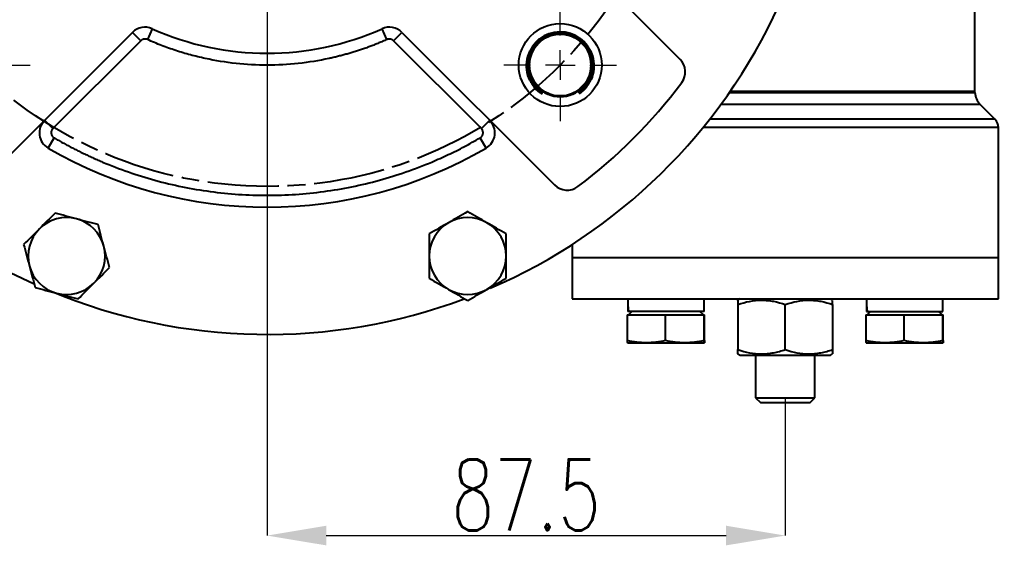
# Model space of a CAD drawing. Header units: millimetres. Extents: x 2384 to 4064, y 886 to 2074.
# Drawn here: x 3359.7 to 3525, y 1434.7 to 1523.6 of the extents above; entities that cross this region are included whole.
import ezdxf

# ---------------------------------------------------------------- set-up
doc = ezdxf.new("R2010")
doc.units = ezdxf.units.MM
doc.linetypes.add('AM_ISO08W050', pattern=[18, 12, -1.5, 3, -1.5])
for name, color, linetype, lineweight in [('10', 7, 'Continuous', 0), ('AM_5', 3, 'Continuous', 25), ('AM_7', 4, 'AM_ISO08W050', 25), ('粗实线', 7, 'Continuous', 40)]:
    doc.layers.add(name, color=color, linetype=linetype, lineweight=lineweight)
doc.styles.add('SLDTEXTSTYLE1', font='txt.shx', dxfattribs={"width": 0.7, "bigfont": 'gbcbig.shx'})
doc.dimstyles.new('SLDDIMSTYLE12$0', dxfattribs={"dimtxt": 12, "dimasz": 10, "dimexe": 0, "dimexo": 0.0625, "dimgap": 0.875, "dimtad": 1, "dimdec": 1, "dimlfac": 1.8, "dimrnd": 1e-09, "dimzin": 12, "dimdsep": 46, "dimtxsty": 'SLDTEXTSTYLE1', "dimcen": 0.09, "dimdle": 8.16, "dimclrd": 3, "dimclre": 3, "dimadec": 0, "dimazin": 3, "dimtfac": 1, "dimtdec": 1, "dimtofl": 0, "dimtmove": 0, "dimatfit": 3, "dimfxl": 0, "dimfrac": 2, "dimtolj": 1, "dimlwd": 5, "dimlwe": 5, "dimarcsym": 0})

# ---------------------------------------------------------------- blocks, each defined once
blk = doc.blocks.new('SW_CENTERMARKSYMBOL_2')
at = {"layer": '10', "color": 0}
for p, q in [((0, 1), (0, 1.9)), ((0, 0), (0, 0.5)), ((-1, 0), (-1.9, 0)), ((0, 0), (-0.5, 0)), ((0, 0), (0, -0.5)), ((0, 0), (0.5, 0)), ((1, 0), (1.9, 0)), ((0, -1), (0, -1.9))]:
    blk.add_line(p, q, dxfattribs=at)
blk = doc.blocks.new('SW_CENTERMARKSYMBOL_3')
at = {"layer": '10', "color": 0}
for p, q in [((0, 1), (0, 1.9)), ((0, 0), (0, 0.5)), ((-1, 0), (-1.9, 0)), ((0, 0), (-0.5, 0)), ((0, 0), (0, -0.5)), ((0, 0), (0.5, 0)), ((1, 0), (1.9, 0)), ((0, -1), (0, -1.9))]:
    blk.add_line(p, q, dxfattribs=at)
blk = doc.blocks.new('*D64')
at = {"layer": 'AM_5', "color": 3, "lineweight": 5, "transparency": 16777216}
blk.add_line((3401.49, 1565.3), (3401.49, 1436.38), dxfattribs=at)
at = {"layer": 'AM_5', "color": 3, "linetype": 'Continuous', "lineweight": 5, "transparency": 16777216}
for p, q in [((3488.99, 1459.61), (3488.99, 1436.38)), ((3411.49, 1436.38), (3478.99, 1436.38))]:
    blk.add_line(p, q, dxfattribs=at)
at = {"layer": 'AM_5', "color": 3, "transparency": 16777216}
for points in [[(3411.49, 1438.05), (3411.49, 1434.72), (3401.49, 1436.38)], [(3478.99, 1438.05), (3478.99, 1434.72), (3488.99, 1436.38)]]:
    blk.add_solid(points, dxfattribs=at)
at = {"layer": 'Defpoints', "color": 0, "transparency": 16777216}
for p in [(3401.49, 1565.36), (3488.99, 1459.68), (3488.99, 1436.38)]:
    blk.add_point(p, dxfattribs=at)
at = {"layer": 'AM_5', "color": 0, "transparency": 16777216, "insert": (3445.24, 1443.26), "char_height": 12, "attachment_point": 5, "style": 'SLDTEXTSTYLE1'}
blk.add_mtext('\\A1;87.5', dxfattribs=at)
blk = doc.blocks.new('*U46')
at = {"layer": '粗实线', "linetype": 'ByBlock'}
blk.add_circle((-0.13, 0.01), 5.28, dxfattribs=at)
at = {"layer": '粗实线', "color": 3, "linetype": 'ByBlock'}
blk.add_arc((-0.22, 0), 5.63, 213.5886, 147.8405, dxfattribs=at)
blk = doc.blocks.new('*U48')
at = {"layer": '粗实线', "color": 0, "linetype": 'ByBlock', "lineweight": -2, "transparency": 16777216}
for p, rotation in [((19428.46, 6019.5), 270), ((19527.33, 6019.64), 180), ((19527.47, 5920.77), 90.00000000000001)]:
    blk.add_blockref('*U46', p, dxfattribs=dict(at, rotation=rotation))
blk.add_blockref('*U46', (19428.6, 5920.63), dxfattribs=at)

msp = doc.modelspace()

# ---------------------------------------------------------------- linework, layer by layer
at = {"color": 7, "linetype": 'Continuous', "lineweight": 25}
for p, q in [((3520.994, 1511.464), (3520.994, 1619.107)), ((3445.463, 1542.607), (3471.244, 1516.825)), ((3378.736, 1521.394), (3352.954, 1495.612)), ((3378.736, 1521.394), (3380.15, 1519.979)), ((3382.083, 1522.01), (3381.266, 1520.185)), ((3421.719, 1520.185), (3420.902, 1522.01)), ((3422.835, 1519.979), (3424.249, 1521.394)), ((3424.249, 1521.394), (3450.031, 1495.612)), ((3380.15, 1519.979), (3365.315, 1505.144)), ((3437.671, 1505.144), (3422.835, 1519.979)), ((3479.565, 1511.237), (3521.03, 1511.237)), ((3479.722, 1511.464), (3520.994, 1511.464)), ((3521.03, 1511.237), (3520.994, 1511.464)), ((3521.907, 1509.214), (3478.123, 1509.214)), ((3524.408, 1506.713), (3521.907, 1509.214)), ((3363.9, 1506.558), (3365.315, 1505.144)), ((3437.671, 1505.144), (3439.085, 1506.558)), ((3524.408, 1506.713), (3476.226, 1506.713)), ((3524.994, 1505.298), (3475.094, 1505.298)), ((3524.994, 1483.364), (3524.994, 1505.298)), ((3364.512, 1501.844), (3365.518, 1503.573)), ((3438.473, 1501.844), (3437.467, 1503.573)), ((3452.994, 1485.535), (3452.994, 1483.364)), ((3452.994, 1483.364), (3452.994, 1476.364)), ((3452.994, 1483.364), (3488.994, 1483.364)), ((3488.994, 1483.364), (3524.994, 1483.364)), ((3524.994, 1476.364), (3524.994, 1483.364)), ((3452.994, 1476.364), (3488.994, 1476.364)), ((3475.282, 1474.264), (3475.282, 1476.364)), ((3481.369, 1476.364), (3480.994, 1476.147)), ((3488.994, 1476.364), (3524.994, 1476.364)), ((3496.994, 1476.147), (3496.619, 1476.364)), ((3515.587, 1474.264), (3515.587, 1476.364)), ((3480.994, 1475.433), (3480.994, 1467.795)), ((3488.994, 1467.795), (3488.994, 1475.433)), ((3496.994, 1475.433), (3496.994, 1467.795)), ((3462.306, 1473.664), (3462.306, 1469.33)), ((3462.306, 1473.664), (3468.77, 1473.664)), ((3462.517, 1474.264), (3462.402, 1474.264)), ((3463.107, 1474.264), (3462.507, 1473.664)), ((3475.282, 1474.264), (3462.517, 1474.264)), ((3468.77, 1469.33), (3468.77, 1473.664)), ((3468.77, 1473.664), (3475.305, 1473.664)), ((3475.177, 1473.664), (3474.577, 1474.264)), ((3475.305, 1469.33), (3475.305, 1473.664)), ((3475.305, 1473.664), (3475.377, 1473.664)), ((3475.377, 1469.33), (3475.377, 1473.664)), ((3502.611, 1473.664), (3502.611, 1469.33)), ((3502.611, 1473.664), (3509.075, 1473.664)), ((3502.707, 1474.264), (3502.822, 1474.264)), ((3503.412, 1474.264), (3502.812, 1473.664)), ((3502.822, 1474.264), (3515.587, 1474.264)), ((3509.075, 1469.33), (3509.075, 1473.664)), ((3509.075, 1473.664), (3515.611, 1473.664)), ((3515.482, 1473.664), (3514.882, 1474.264)), ((3515.611, 1469.33), (3515.611, 1473.664)), ((3515.611, 1473.664), (3515.682, 1473.664)), ((3515.682, 1469.33), (3515.682, 1473.664)), ((3462.342, 1468.964), (3465.538, 1468.964)), ((3465.538, 1468.964), (3472.038, 1468.964)), ((3472.038, 1468.964), (3475.341, 1468.964)), ((3502.647, 1468.964), (3505.843, 1468.964)), ((3505.843, 1468.964), (3512.343, 1468.964)), ((3512.343, 1468.964), (3515.647, 1468.964)), ((3480.994, 1467.08), (3481.369, 1466.864)), ((3481.369, 1466.864), (3496.619, 1466.864)), ((3483.994, 1466.864), (3483.994, 1459.676)), ((3493.994, 1459.676), (3493.994, 1466.864)), ((3496.619, 1466.864), (3496.994, 1467.08)), ((3483.994, 1459.676), (3484.806, 1458.864)), ((3483.994, 1459.676), (3488.994, 1459.676)), ((3484.806, 1458.864), (3493.182, 1458.864)), ((3488.994, 1459.676), (3493.994, 1459.676)), ((3493.182, 1458.864), (3493.994, 1459.676))]:
    msp.add_line(p, q, dxfattribs=at)
msp.add_circle((3450.99, 1515.866), 7, dxfattribs=at)
for centre, radius, start, end in [((3401.493, 1565.364), 95, 202.60957, 245.53554), ((3401.493, 1565.364), 95, 293.37376, 335.46794), ((3380.857, 1519.272), 3, 65.88146, 135), ((3401.493, 1565.364), 47.5, 245.88146, 294.11854), ((3422.128, 1519.272), 3, 45, 114.11854), ((3469.123, 1514.704), 3, 323.16428, 45), ((3401.493, 1565.364), 87.5, 306.83572, 323.16428), ((3524.029, 1511.335), 3, 181.86492, 225), ((3366.022, 1504.437), 3, 135, 239.7925), ((3436.963, 1504.437), 3, 300.2075, 45), ((3522.994, 1505.298), 2, 0, 45), ((3401.493, 1565.364), 73.5, 239.7925, 300.2075), ((3452.152, 1497.733), 3, 225, 306.83572), ((3367.625, 1483.6), 6.5, 75, 135), ((3367.625, 1483.6), 6.5, 15, 75), ((3435.36, 1483.6), 6.5, 60, 120), ((3367.625, 1483.6), 6.5, 135, 195), ((3435.36, 1483.6), 6.5, 120, 180), ((3435.36, 1483.6), 6.5, 0, 60), ((3367.625, 1483.6), 6.5, 315, 15), ((3435.36, 1483.6), 6.5, 180, 240), ((3435.36, 1483.6), 6.5, 300, 0), ((3367.625, 1483.6), 6.5, 195, 255), ((3367.625, 1483.6), 6.5, 255, 315), ((3435.36, 1483.6), 6.5, 240, 300), ((3401.493, 1565.364), 95, 247.41141, 290.49518)]:
    msp.add_arc(centre, radius, start, end, dxfattribs=at)
for centre, start_param, end_param in [((3468.842, 1476.364), 1.5707963, 1.760193), ((3509.147, 1476.364), 1.5707963, 1.760193), ((3468.842, 1474.264), 1.4765236, 1.5707963), ((3509.147, 1474.264), 1.4765236, 1.5707963)]:
    msp.add_ellipse(centre, major_axis=(0, 11.154), ratio=0.5773503, start_param=start_param, end_param=end_param, dxfattribs=at)
for points, knots in [([(3381.266, 1520.185), (3381.235, 1520.197), (3381.175, 1520.223), (3381.08, 1520.249), (3380.965, 1520.269), (3380.829, 1520.276), (3380.675, 1520.26), (3380.525, 1520.22), (3380.386, 1520.158), (3380.258, 1520.079), (3380.186, 1520.013), (3380.15, 1519.979)], [0, 0, 0, 0, 0.0814614, 0.1626264, 0.2442844, 0.3719475, 0.5000588, 0.6277219, 0.7558333, 0.8778062, 1, 1, 1, 1]), ([(3421.719, 1520.185), (3421.495, 1520.085), (3421.045, 1519.886), (3420.366, 1519.601), (3419.683, 1519.325), (3418.997, 1519.06), (3418.307, 1518.805), (3417.615, 1518.56), (3416.918, 1518.326), (3416.219, 1518.102), (3415.515, 1517.889), (3414.809, 1517.686), (3414.099, 1517.494), (3413.385, 1517.312), (3412.669, 1517.14), (3410.476, 1516.649), (3406.76, 1516.049), (3401.493, 1515.771), (3396.225, 1516.049), (3392.327, 1516.679), (3389.778, 1517.264), (3388.53, 1517.585), (3387.293, 1517.938), (3386.066, 1518.322), (3384.849, 1518.739), (3383.643, 1519.188), (3382.447, 1519.667), (3381.66, 1520.012), (3381.266, 1520.185)], [0, 0, 0, 0, 0.0177114, 0.0353995, 0.0530682, 0.0707213, 0.0883628, 0.1059966, 0.1236265, 0.1412566, 0.1588908, 0.1765329, 0.1941869, 0.2118567, 0.2295462, 0.2472593, 0.3736245, 0.5000023, 0.6263675, 0.7527453, 0.7837242, 0.8146406, 0.8455154, 0.8763695, 0.9072241, 0.9381, 0.9690184, 1, 1, 1, 1]), ([(3422.835, 1519.979), (3422.811, 1520.002), (3422.764, 1520.047), (3422.685, 1520.105), (3422.584, 1520.165), (3422.46, 1520.22), (3422.31, 1520.259), (3422.156, 1520.276), (3422.004, 1520.268), (3421.856, 1520.24), (3421.765, 1520.203), (3421.719, 1520.185)], [0, 0, 0, 0, 0.08146136, 0.16262644, 0.24428442, 0.37194747, 0.5000588, 0.62772192, 0.75583332, 0.8778062, 1, 1, 1, 1]), ([(3365.315, 1505.144), (3365.293, 1505.122), (3365.251, 1505.078), (3365.196, 1505.004), (3365.148, 1504.927), (3365.107, 1504.845), (3365.057, 1504.718), (3365.017, 1504.537), (3365.022, 1504.307), (3365.076, 1504.084), (3365.17, 1503.901), (3365.279, 1503.761), (3365.39, 1503.655), (3365.475, 1503.6), (3365.518, 1503.573)], [0, 0, 0, 0, 0.0504315, 0.1002492, 0.1498762, 0.1997405, 0.2502641, 0.3750207, 0.5000728, 0.6248295, 0.7498817, 0.8335209, 0.9162326, 1, 1, 1, 1]), ([(3437.671, 1503.73), (3437.692, 1503.753), (3437.735, 1503.798), (3437.792, 1503.874), (3437.841, 1503.954), (3437.898, 1504.072), (3437.95, 1504.233), (3437.97, 1504.437), (3437.95, 1504.641), (3437.889, 1504.831), (3437.797, 1505.004), (3437.713, 1505.097), (3437.671, 1505.144)], [0, 0, 0, 0, 0.060259, 0.1200207, 0.1798243, 0.2402078, 0.3699983, 0.5001303, 0.629921, 0.7600531, 0.8799433, 1, 1, 1, 1]), ([(3365.518, 1503.573), (3365.758, 1503.434), (3366.238, 1503.157), (3366.964, 1502.752), (3367.693, 1502.355), (3368.427, 1501.967), (3369.165, 1501.587), (3369.908, 1501.216), (3370.655, 1500.854), (3371.406, 1500.5), (3372.162, 1500.155), (3372.921, 1499.818), (3374.867, 1498.984), (3378.046, 1497.763), (3382.554, 1496.364), (3387.171, 1495.258), (3391.895, 1494.457), (3396.675, 1493.972), (3401.492, 1493.81), (3406.309, 1493.972), (3411.09, 1494.457), (3415.813, 1495.258), (3420.431, 1496.364), (3424.939, 1497.763), (3428.334, 1499.067), (3430.698, 1500.095), (3432.082, 1500.731), (3433.45, 1501.397), (3434.804, 1502.092), (3436.145, 1502.814), (3437.026, 1503.32), (3437.467, 1503.573)], [0, 0, 0, 0, 0.01102879, 0.02205099, 0.03306811, 0.04408162, 0.05509301, 0.06610378, 0.07711541, 0.08812939, 0.09914721, 0.11017035, 0.12120031, 0.18339299, 0.24559254, 0.30890398, 0.37222213, 0.43610808, 0.5000008, 0.56388675, 0.62777947, 0.69109091, 0.75440905, 0.81660173, 0.87880128, 0.89901537, 0.91921151, 0.93939886, 0.95958661, 0.97978394, 1, 1, 1, 1]), ([(3437.467, 1503.573), (3437.491, 1503.588), (3437.54, 1503.618), (3437.608, 1503.671), (3437.65, 1503.71), (3437.671, 1503.73)], [0, 0, 0, 0, 0.3337476, 0.6662524, 1, 1, 1, 1]), ([(3480.994, 1476.122), (3480.994, 1476.13), (3480.994, 1476.193), (3480.994, 1475.963), (3480.994, 1475.61), (3480.994, 1475.433)], [0, 0, 0, 0, 0.0694557, 0.5304648, 1, 1, 1, 1]), ([(3480.994, 1475.433), (3481.647, 1475.65), (3482.305, 1475.83), (3483.635, 1476.078), (3484.306, 1476.147), (3485.327, 1476.147), (3485.668, 1476.131), (3486.344, 1476.066), (3486.68, 1476.017), (3487.681, 1475.83), (3488.34, 1475.651), (3488.994, 1475.433)], [0, 0, 0, 0, 0.25, 0.25, 0.5, 0.5, 0.625, 0.625, 0.75, 0.75, 1, 1, 1, 1]), ([(3488.994, 1475.433), (3489.647, 1475.65), (3490.305, 1475.83), (3491.635, 1476.078), (3492.306, 1476.147), (3493.327, 1476.147), (3493.668, 1476.131), (3494.344, 1476.066), (3494.68, 1476.017), (3495.681, 1475.83), (3496.34, 1475.651), (3496.994, 1475.433)], [0, 0, 0, 0, 0.25, 0.25, 0.5, 0.5, 0.625, 0.625, 0.75, 0.75, 1, 1, 1, 1]), ([(3496.994, 1475.433), (3496.994, 1475.647), (3496.994, 1476.053), (3496.994, 1476.1), (3496.994, 1476.122)], [0, 0, 0, 0, 0.5289568, 1, 1, 1, 1]), ([(3480.994, 1467.795), (3481.647, 1467.577), (3482.305, 1467.398), (3483.635, 1467.149), (3484.306, 1467.081), (3485.327, 1467.08), (3485.668, 1467.097), (3486.344, 1467.162), (3486.68, 1467.21), (3487.681, 1467.397), (3488.34, 1467.577), (3488.994, 1467.795)], [0, 0, 0, 0, 0.25, 0.25, 0.5, 0.5, 0.625, 0.625, 0.75, 0.75, 1, 1, 1, 1]), ([(3480.994, 1467.106), (3480.994, 1467.097), (3480.994, 1467.035), (3480.994, 1467.265), (3480.994, 1467.617), (3480.994, 1467.795)], [0, 0, 0, 0, 0.0694558, 0.5304648, 1, 1, 1, 1]), ([(3488.994, 1467.795), (3489.647, 1467.577), (3490.305, 1467.398), (3491.635, 1467.149), (3492.306, 1467.081), (3493.327, 1467.08), (3493.668, 1467.097), (3494.344, 1467.162), (3494.68, 1467.21), (3495.681, 1467.397), (3496.34, 1467.577), (3496.994, 1467.795)], [0, 0, 0, 0, 0.25, 0.25, 0.5, 0.5, 0.625, 0.625, 0.75, 0.75, 1, 1, 1, 1]), ([(3496.994, 1467.795), (3496.994, 1467.58), (3496.994, 1467.175), (3496.994, 1467.128), (3496.994, 1467.106)], [0, 0, 0, 0, 0.5289568, 1, 1, 1, 1])]:
    msp.add_open_spline(points, degree=3, knots=knots, dxfattribs=at)
for points in [[(3435.36, 1491.106), (3434.285, 1490.485), (3433.204, 1489.861), (3432.11, 1489.23)], [(3438.61, 1489.23), (3437.516, 1489.861), (3436.435, 1490.485), (3435.36, 1491.106)], [(3365.682, 1490.85), (3364.805, 1489.973), (3363.922, 1489.089), (3363.029, 1488.197)], [(3369.307, 1489.879), (3368.088, 1490.206), (3366.881, 1490.529), (3365.682, 1490.85)], [(3372.932, 1488.908), (3371.734, 1489.229), (3370.527, 1489.552), (3369.307, 1489.879)], [(3363.029, 1488.197), (3362.136, 1487.304), (3361.253, 1486.42), (3360.375, 1485.543)], [(3373.904, 1485.283), (3373.577, 1486.502), (3373.253, 1487.709), (3372.932, 1488.908)], [(3432.11, 1489.23), (3431.016, 1488.598), (3429.935, 1487.974), (3428.86, 1487.353)], [(3441.86, 1487.353), (3440.785, 1487.974), (3439.704, 1488.598), (3438.61, 1489.23)], [(3428.86, 1487.353), (3428.86, 1486.112), (3428.86, 1484.863), (3428.86, 1483.6)], [(3441.86, 1483.6), (3441.86, 1484.863), (3441.86, 1486.112), (3441.86, 1487.353)], [(3360.375, 1485.543), (3360.696, 1484.344), (3361.02, 1483.138), (3361.347, 1481.918)], [(3374.875, 1481.658), (3374.554, 1482.856), (3374.23, 1484.063), (3373.904, 1485.283)], [(3428.86, 1483.6), (3428.86, 1482.338), (3428.86, 1481.088), (3428.86, 1479.848)], [(3441.86, 1479.848), (3441.86, 1481.088), (3441.86, 1482.338), (3441.86, 1483.6)], [(3361.347, 1481.918), (3361.673, 1480.698), (3361.997, 1479.492), (3362.318, 1478.293)], [(3372.221, 1479.004), (3373.114, 1479.897), (3373.997, 1480.78), (3374.875, 1481.658)], [(3428.86, 1479.848), (3429.935, 1479.227), (3431.016, 1478.603), (3432.11, 1477.971)], [(3438.61, 1477.971), (3439.704, 1478.603), (3440.785, 1479.227), (3441.86, 1479.848)], [(3362.318, 1478.293), (3363.516, 1477.972), (3364.723, 1477.649), (3365.943, 1477.322)], [(3369.568, 1476.351), (3370.445, 1477.228), (3371.328, 1478.111), (3372.221, 1479.004)], [(3432.11, 1477.971), (3433.204, 1477.34), (3434.285, 1476.715), (3435.36, 1476.095)], [(3435.36, 1476.095), (3436.435, 1476.715), (3437.516, 1477.34), (3438.61, 1477.971)], [(3365.943, 1477.322), (3367.163, 1476.995), (3368.369, 1476.672), (3369.568, 1476.351)], [(3465.538, 1468.964), (3464.45, 1468.964), (3463.375, 1469.104), (3462.306, 1469.33)], [(3462.306, 1469.33), (3462.318, 1469.104), (3462.33, 1468.964), (3462.342, 1468.964)], [(3468.77, 1469.33), (3467.701, 1469.104), (3466.625, 1468.964), (3465.538, 1468.964)], [(3472.038, 1468.964), (3470.938, 1468.964), (3469.85, 1469.104), (3468.77, 1469.33)], [(3475.305, 1469.33), (3474.225, 1469.104), (3473.137, 1468.964), (3472.038, 1468.964)], [(3475.341, 1468.964), (3475.329, 1468.964), (3475.317, 1469.104), (3475.305, 1469.33)], [(3475.377, 1469.33), (3475.365, 1469.104), (3475.354, 1468.964), (3475.341, 1468.964)], [(3505.843, 1468.964), (3504.755, 1468.964), (3503.68, 1469.104), (3502.611, 1469.33)], [(3502.611, 1469.33), (3502.623, 1469.104), (3502.635, 1468.964), (3502.647, 1468.964)], [(3509.075, 1469.33), (3508.006, 1469.104), (3506.931, 1468.964), (3505.843, 1468.964)], [(3512.343, 1468.964), (3511.243, 1468.964), (3510.155, 1469.104), (3509.075, 1469.33)], [(3515.611, 1469.33), (3514.53, 1469.104), (3513.442, 1468.964), (3512.343, 1468.964)], [(3515.647, 1468.964), (3515.634, 1468.964), (3515.622, 1469.104), (3515.611, 1469.33)], [(3515.682, 1469.33), (3515.671, 1469.104), (3515.659, 1468.964), (3515.647, 1468.964)]]:
    msp.add_open_spline(points, degree=3, dxfattribs=at)
at = {"layer": 'AM_7'}
msp.add_circle((3401.493, 1565.364), 70, dxfattribs=at)

# ---------------------------------------------------------------- block references
at = {"layer": '10', "xscale": 5, "yscale": 5, "zscale": 5}
for name, p in [('SW_CENTERMARKSYMBOL_2', (3351.995, 1515.866)), ('SW_CENTERMARKSYMBOL_3', (3450.99, 1515.866))]:
    msp.add_blockref(name, p, dxfattribs=at)
at = {"layer": '粗实线', "linetype": 'ByBlock'}
msp.add_blockref('*U48', (-16076.472, -4404.771), dxfattribs=at)

# ---------------------------------------------------------------- dimensions: what is measured, and where the dimension line sits
at = {"layer": 'AM_5'}
dim = msp.add_linear_dim(base=(3488.994, 1436.383), p1=(3401.493, 1565.364), p2=(3488.994, 1459.676), dimstyle='SLDDIMSTYLE12$0', override={"dimlfac": 1, "dimpost": ''}, dxfattribs=at)
dim.commit()
dim.dimension.update_dxf_attribs({"geometry": '*D64', "text_midpoint": (3445.243, 1443.258)})

doc.saveas('drawing.dxf')
